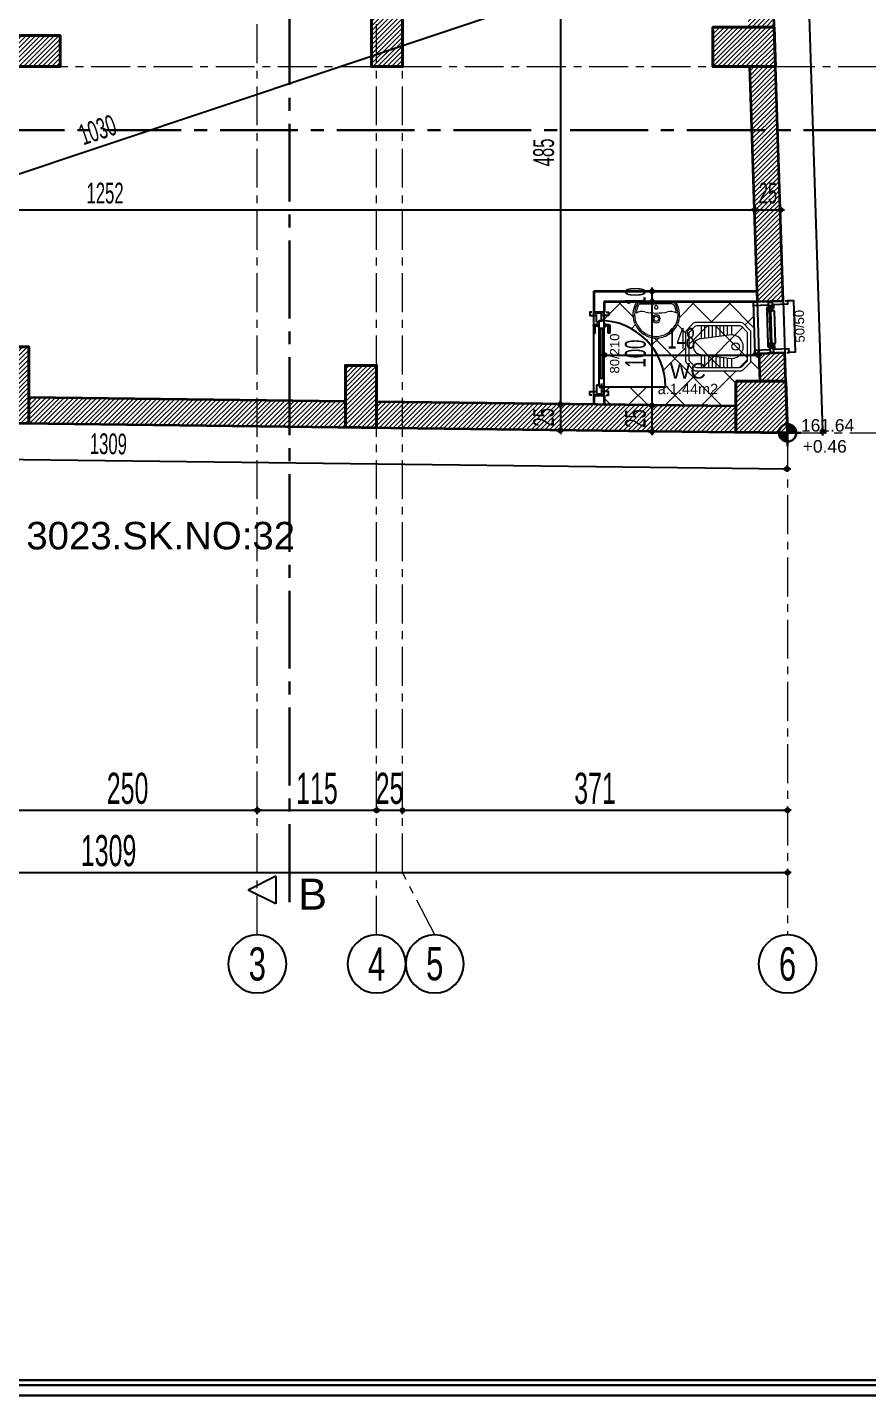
# Model space of a CAD drawing. Extents: x 386248 to 427517, y 4539405 to 4542296.
# Drawn here: x 389424 to 390234, y 4539405 to 4540724 of the extents above; entities that cross this region are included whole.
import ezdxf
from ezdxf.enums import TextEntityAlignment as Align

# ---------------------------------------------------------------- set-up
doc = ezdxf.new("R2010")
doc.units = 0
for name, pattern in [('CENTER', [2, 1.25, -0.25, 0.25, -0.25]), ('CENTER2', [1.125, 0.75, -0.125, 0.125, -0.125]), ('CENTERX2', [4, 2.5, -0.5, 0.5, -0.5])]:
    doc.linetypes.add(name, pattern=pattern)
for name, color, linetype, lineweight in [('AKS', 251, 'CENTERX2', 20), ('AKS YAZISI', 4, 'Continuous', 25), ('ASIK', 3, 'Continuous', 20), ('baca', 9, 'Continuous', 25), ('DIŞ 2', 167, 'Continuous', 25), ('DUVAR', 4, 'Continuous', 35), ('GOR1', 51, 'Continuous', 25), ('kolon', 1, 'Continuous', 40), ('KOTLAR', 63, 'Continuous', 30), ('OLCU10', 2, 'Continuous', 25), ('tarama kolon', 8, 'Continuous', 13), ('tarama ıslak zemin', 216, 'Continuous', 9), ('TEFRİŞ', 103, 'Continuous', 18), ('YAZILAR', 1, 'Continuous', 30), ('ölçü20', 1, 'Continuous', 20)]:
    doc.layers.add(name, color=color, linetype=linetype, lineweight=lineweight)
for name, color, linetype in [('alan', 7, 'Continuous'), ('DIM', 7, 'Continuous'), ('duvar-kesim', 250, 'Continuous'), ('kapi', 16, 'Continuous'), ('kapi-yazi', 140, 'Continuous'), ('mahal', 7, 'Continuous'), ('penc-yazi', 7, 'Continuous'), ('pencere', 7, 'Continuous'), ('Standart', 7, 'Continuous')]:
    doc.layers.add(name, color=color, linetype=linetype)
doc.styles.add('arial_1_18', font='arial.ttf', dxfattribs={"height": 0.2})
doc.styles.add('RomanSTA', font='')
doc.styles.get("Standard").update_dxf_attribs({"font": 'arial.ttf'})
doc.styles.add('T', font='ISOt.shx', dxfattribs={"width": 0.6})
doc.styles.add('UNIV', font='', dxfattribs={"width": 0.7})
doc.styles.get('RomanSTA').set_extended_font_data('Arial')
doc.styles.get('UNIV').set_extended_font_data('Comic Sans MS')
doc.dimstyles.new('DOT2', dxfattribs={"dimtxt": 20, "dimasz": 0.7, "dimexe": 5, "dimexo": 5, "dimgap": 6, "dimtad": 1, "dimdec": 0, "dimdsep": 46, "dimtxsty": 'T', "dimblk1": 'SEL2', "dimblk2": 'SEL2', "dimsah": 1, "dimcen": 0, "dimse1": 1, "dimse2": 1, "dimclrd": 256, "dimclre": 256, "dimclrt": 256, "dimadec": 0, "dimazin": 0, "dimtfac": 1, "dimtdec": 0, "dimtix": 1, "dimtmove": 2, "dimatfit": 3, "dimldrblk": 'SEL2', "dimfxl": 1, "dimtolj": 1, "dimtzin": 0, "dimarcsym": 0})
pattern_1 = [(45, (1710.5135, -60), (-2.2450640303, 2.2450640303), [])]

# ---------------------------------------------------------------- blocks, each defined once
blk = doc.blocks.new('SEL2')
at = {"layer": 'OLCU10'}
for p, q in [((5.25, 0), (-5.25, 0)), ((0, 5.25), (0, -3.95))]:
    blk.add_line(p, q, dxfattribs=at)
blk.add_circle((0, 0), 2.75, dxfattribs=at)
blk = doc.blocks.new('*D2132')
at = {"layer": 'Defpoints', "color": 0}
for p in [(389966.4, 4540845.8), (389938.2, 4540360.3), (389960.1, 4540360.3)]:
    blk.add_point(p, dxfattribs=at)
at = {"layer": 'DIM', "lineweight": -2}
blk.add_line((389938.2, 4540845.1), (389938.2, 4540361), dxfattribs=at)
at = {"layer": 'DIM', "linetype": 'ByBlock', "lineweight": -2, "xscale": 0.7, "yscale": 0.7, "zscale": 0.7}
for p, rotation in [((389938.2, 4540845.8), 90), ((389938.2, 4540360.3), 270)]:
    blk.add_blockref('SEL2', p, dxfattribs=dict(at, rotation=rotation))
at = {"layer": 'DIM', "insert": (389922.2, 4540603.1), "char_height": 20, "attachment_point": 5, "rotation": 90, "style": 'T'}
blk.add_mtext('\\A1;485', dxfattribs=at)
blk = doc.blocks.new('*D2133')
at = {"layer": 'Defpoints', "color": 0}
for p in [(389960.1, 4540360.3), (389938.2, 4540335.3), (389959.8, 4540335.3)]:
    blk.add_point(p, dxfattribs=at)
at = {"layer": 'DIM', "lineweight": -2}
for p, q in [((389938.2, 4540361), (389938.2, 4540361.7)), ((389938.2, 4540360.3), (389938.2, 4540335.3)), ((389938.2, 4540334.6), (389938.2, 4540333.9))]:
    blk.add_line(p, q, dxfattribs=at)
at = {"layer": 'DIM', "linetype": 'ByBlock', "lineweight": -2, "xscale": 0.7, "yscale": 0.7, "zscale": 0.7}
for p, rotation in [((389938.2, 4540360.3), 270), ((389938.2, 4540335.3), 90)]:
    blk.add_blockref('SEL2', p, dxfattribs=dict(at, rotation=rotation))
at = {"layer": 'DIM', "insert": (389922.2, 4540347.8), "char_height": 20, "attachment_point": 5, "rotation": 90, "style": 'T'}
blk.add_mtext('\\A1;25', dxfattribs=at)
blk = doc.blocks.new('*D2135')
at = {"layer": 'Defpoints', "color": 0}
for p in [(388873.2, 4540538.2), (390125.7, 4540547.8), (390125.7, 4540529.3)]:
    blk.add_point(p, dxfattribs=at)
at = {"layer": 'DIM', "lineweight": -2}
blk.add_line((388873.9, 4540547.8), (390125, 4540547.8), dxfattribs=at)
at = {"layer": 'DIM', "linetype": 'ByBlock', "lineweight": -2, "xscale": 0.7, "yscale": 0.7, "zscale": 0.7, "rotation": 180}
blk.add_blockref('SEL2', (388873.2, 4540547.8), dxfattribs=at)
at = {"layer": 'DIM', "linetype": 'ByBlock', "lineweight": -2, "xscale": 0.7, "yscale": 0.7, "zscale": 0.7}
blk.add_blockref('SEL2', (390125.7, 4540547.8), dxfattribs=at)
at = {"layer": 'DIM', "insert": (389499.4, 4540563.8), "char_height": 20, "attachment_point": 5, "style": 'T'}
blk.add_mtext('\\A1;1252', dxfattribs=at)
blk = doc.blocks.new('*D2136')
at = {"layer": 'Defpoints', "color": 0}
for p in [(390150.7, 4540547.8), (390125.7, 4540529.3), (390150.7, 4540530)]:
    blk.add_point(p, dxfattribs=at)
at = {"layer": 'DIM', "lineweight": -2}
for p, q in [((390125, 4540547.8), (390124.3, 4540547.8)), ((390125.7, 4540547.8), (390150.7, 4540547.8)), ((390151.4, 4540547.8), (390152.1, 4540547.8))]:
    blk.add_line(p, q, dxfattribs=at)
at = {"layer": 'DIM', "linetype": 'ByBlock', "lineweight": -2, "xscale": 0.7, "yscale": 0.7, "zscale": 0.7}
blk.add_blockref('SEL2', (390125.7, 4540547.8), dxfattribs=at)
at = {"layer": 'DIM', "linetype": 'ByBlock', "lineweight": -2, "xscale": 0.7, "yscale": 0.7, "zscale": 0.7, "rotation": 180}
blk.add_blockref('SEL2', (390150.7, 4540547.8), dxfattribs=at)
at = {"layer": 'DIM', "insert": (390138.2, 4540563.8), "char_height": 20, "attachment_point": 5, "style": 'T'}
blk.add_mtext('\\A1;25', dxfattribs=at)
blk = doc.blocks.new('KOLONLAR 444')
at = {"layer": 'tarama kolon'}
h = blk.add_hatch(dxfattribs=at)
h.set_pattern_fill('ANSI31', color=256)
h.set_pattern_definition([(45, (2287.4398, -3197.0584), (-2.2450640303, 2.2450640303), [])])
h.paths.add_polyline_path([(397483.5, 4544385.7), (397513.5, 4544385.7), (397513.5, 4544325.7), (397483.5, 4544325.7)])
h.paths.add_polyline_path([(397798.1, 4544357.7), (397798.1, 4544337.7), (397798.1, 4544327.7), (397858.1, 4544327.7), (397857.1, 4544357.7)])
h.paths.add_polyline_path([(397123.5, 4544817.3), (397183.5, 4544817.3), (397183.5, 4544787.3), (397123.5, 4544787.3)])
h.paths.add_polyline_path([(397812.7, 4543913.7), (397812.7, 4543893.7), (397812.7, 4543875.7), (397873, 4543875.7), (397872.4, 4543893.7), (397871.7, 4543913.7)])
h.paths.add_polyline_path([(397834.6, 4543572.8), (397834.6, 4543523.5), (397884.6, 4543522.8), (397882.9, 4543572.8)])
h.paths.add_polyline_path([(396633.5, 4544777.3), (396633.5, 4544797.3), (396633.5, 4544817.3), (396573.5, 4544817.3), (396573.5, 4544797.3), (396573.5, 4544777.3)])
h.paths.add_polyline_path([(396626, 4543538.5), (396626, 4543589.2), (396575.9, 4543589.2), (396576, 4543539.2)])
h.paths.add_polyline_path([(397483.5, 4543935.7), (397513.5, 4543935.7), (397513.5, 4543875.7), (397483.5, 4543875.7)])
h.paths.add_polyline_path([(397123.5, 4543875.7), (397123.5, 4543905.7), (397183.5, 4543905.7), (397183.5, 4543875.7)])
h.paths.add_polyline_path([(397373.5, 4544180.7), (397348.5, 4544180.7), (397148.5, 4544180.7), (397148.5, 4544360.7), (397348.5, 4544360.7), (397373.5, 4544360.7), (397373.5, 4544385.7), (397123.5, 4544385.7), (397123.5, 4544155.7), (397123.5, 4544085.7), (397148.5, 4544085.7), (397148.5, 4544155.7), (397373.5, 4544155.7)])
h.paths.add_polyline_path([(397782, 4544817.3), (397782, 4544797.3), (397782, 4544777.3), (397843.3, 4544777.3), (397842.6, 4544797.3), (397842, 4544817.3)])
h.paths.add_polyline_path([(396574.8, 4544120.7), (396634.8, 4544120.7), (396634.8, 4544080.7), (396574.9, 4544080.7)])
h.paths.add_polyline_path([(397458.5, 4543528.2), (397458.5, 4543587.8), (397488.5, 4543587.8), (397488.5, 4543527.8)])
h.paths.add_polyline_path([(397453.5, 4544817.3), (397513.5, 4544817.3), (397513.5, 4544787.3), (397453.5, 4544787.3)])
h.paths.add_polyline_path([(397153.5, 4543605.7), (397133.5, 4543605.7), (397123.5, 4543605.7), (397123.5, 4543532.3), (397153.5, 4543532), (397153.5, 4543595.7)])
h.paths.add_polyline_path([(396634, 4544485.7), (396634, 4544505.7), (396634, 4544515.7), (396633.5, 4544525.7), (396613.5, 4544525.7), (396574, 4544525.7), (396574.1, 4544485.7)])
at = {"layer": 'kolon', "linetype": 'ByBlock'}
for points in [[(397483.5, 4543935.7), (397513.5, 4543935.7), (397513.5, 4543875.7), (397483.5, 4543875.7)], [(397123.5, 4543875.7), (397123.5, 4543905.7), (397183.5, 4543905.7), (397183.5, 4543875.7)]]:
    blk.add_lwpolyline(points, close=True, dxfattribs=at)
at = {"layer": 'kolon'}
for points in [[(397871.7, 4543913.7), (397812.7, 4543913.7), (397812.7, 4543893.7), (397812.7, 4543875.7), (397873, 4543875.7), (397872.4, 4543893.7)], [(397153.5, 4543595.7), (397153.5, 4543605.7), (397133.5, 4543605.7), (397123.5, 4543605.7), (397123.5, 4543532.3), (397153.5, 4543532)], [(397458.5, 4543528.2), (397458.5, 4543587.8), (397488.5, 4543587.8), (397488.5, 4543527.8)], [(397834.6, 4543572.8), (397834.6, 4543523.5), (397884.6, 4543522.8), (397882.9, 4543572.8)]]:
    blk.add_lwpolyline(points, close=True, dxfattribs=at)
blk = doc.blocks.new('*D2522')
at = {"layer": 'Defpoints', "color": 0}
for p in [(390050, 4540794.3), (390051.3, 4540790.2), (388945.8, 4540420.8)]:
    blk.add_point(p, dxfattribs=at)
at = {"layer": 'DIM', "lineweight": -2}
blk.add_line((388945.1, 4540425.1), (390049.3, 4540794.1), dxfattribs=at)
at = {"layer": 'DIM', "linetype": 'ByBlock', "lineweight": -2, "xscale": 0.7, "yscale": 0.7, "zscale": 0.7}
for p, rotation in [((390050, 4540794.3), 18.47717120252643), ((388944.5, 4540424.9), 198.4771712025264)]:
    blk.add_blockref('SEL2', p, dxfattribs=dict(at, rotation=rotation))
at = {"layer": 'DIM', "insert": (389492.1, 4540624.8), "char_height": 20, "attachment_point": 5, "rotation": 18.4772, "style": 'T'}
blk.add_mtext('\\A1;\\A1;1030', dxfattribs=at)
blk = doc.blocks.new('fm-door1')
at = {"linetype": 'Continuous'}
for p, q in [((0, 2.5), (0, -2.5)), ((10, 2.5), (0, 2.5)), ((8, 3.2), (8, 0)), ((8.4, 2.8), (12.8, 2.8)), ((9, 5), (91, 5)), ((9, 5), (9, 3)), ((10, 3), (9, 3)), ((10, 3), (10, -0.5)), ((10, 3), (10, -0.5)), ((10, 0), (90, 0)), ((19, 5), (19, 0)), ((81, 5), (81, 0)), ((91, 3), (90, 3)), ((90, 3), (90, -0.5)), ((90, 2.5), (100, 2.5)), ((91, 5), (91, 3)), ((100, 2.5), (100, -2.5)), ((11, -2.5), (0, -2.5)), ((10, -0.5), (11, -0.5)), ((11, -0.5), (10, -0.5)), ((11, -0.5), (11, -2.5)), ((11, -2.5), (11, -0.5)), ((89, -2.5), (89, -0.5)), ((89, -0.5), (90, -0.5)), ((89, -2.5), (100, -2.5))]:
    blk.add_line(p, q, dxfattribs=at)
at = {"color": 8, "linetype": 'Continuous'}
for p, q in [((19, 3.5), (81, 3.5)), ((19, 1.5), (81, 1.5))]:
    blk.add_line(p, q, dxfattribs=at)
at = {"linetype": 'Continuous'}
for points in [[(85.8, 5.8), (85.8, 8.9, 0.414214), (84.2, 10.4), (75.9, 10.4, 1), (75.9, 8.9), (83.5, 8.9, -0.414214), (84.2, 8.1), (84.2, 5.8)], [(85.8, -0.8), (85.8, -3.9, -0.414214), (84.2, -5.4), (75.9, -5.4, -1), (75.9, -3.9), (83.5, -3.9, 0.414214), (84.2, -3.1), (84.2, -0.8)]]:
    blk.add_lwpolyline(points, format="xyb", dxfattribs=at)
for points in [[(86.9, 5), (86.9, 5.8), (83.1, 5.8), (83.1, 5)], [(86.9, 0), (86.9, -0.8), (83.1, -0.8), (83.1, 0)]]:
    blk.add_lwpolyline(points, dxfattribs=at)
blk.add_circle((8.4, 3.2), 0.426, dxfattribs=at)
blk = doc.blocks.new('Hela-2')
at = {"color": 8}
for p, q in [((-20.3, -18.4), (-11.4, -18.4)), ((-11, -22.1), (-20.3, -22.1)), ((-10.5, -25.7), (-20.3, -25.7)), ((20.3, -25.7), (10.5, -25.7)), ((20.3, -22.1), (11, -22.1)), ((11.4, -18.4), (20.3, -18.4)), ((-10, -29.3), (-20.3, -29.3)), ((-9.5, -33), (-20.3, -33)), ((-9, -36.6), (-20.3, -36.6)), ((20.3, -36.6), (9, -36.6)), ((20.3, -33), (9.5, -33)), ((20.3, -29.3), (10, -29.3)), ((-8.6, -40.3), (-20.3, -40.3)), ((-8.1, -43.9), (-20.3, -43.9)), ((-20.3, -47.5), (-7.6, -47.5)), ((7.6, -47.5), (20.3, -47.5)), ((20.3, -43.9), (8.1, -43.9)), ((20.3, -40.3), (8.6, -40.3))]:
    blk.add_line(p, q, dxfattribs=at)
for points in [[(14.2, -62.2), (-14.2, -62.2, -0.198912), (-16, -61.5), (-22.8, -54.8, -0.198912), (-23.5, -53), (-23.5, -9.3, -0.198912), (-22.8, -7.5), (-16, -0.7, -0.198912), (-14.2, 0), (14.2, 0, -0.198912), (16, -0.7), (22.8, -7.5, -0.198912), (23.5, -9.3), (23.5, -53, -0.198912), (22.8, -54.8), (16, -61.5, -0.198912)], [(11.4, -18.4, 1), (-11.4, -18.4), (-7.6, -47.5, 1), (7.6, -47.5)]]:
    blk.add_lwpolyline(points, format="xyb", close=True)
blk.add_lwpolyline([(12.9, -59.1), (-12.9, -59.1, -0.198912), (-14.7, -58.3), (-19.6, -53.4, -0.198912), (-20.3, -51.7), (-20.3, -10.6, -0.198912), (-19.6, -8.8), (-14.7, -3.9, -0.198912), (-12.9, -3.2), (12.9, -3.2, -0.198912), (14.7, -3.9), (19.6, -8.8, -0.198912), (20.3, -10.6), (20.3, -51.7, -0.198912), (19.6, -53.4), (14.7, -58.3, -0.198912)], format="xyb", close=True, dxfattribs=at)
blk.add_circle((-0.1, -14.3), 3.57, dxfattribs=at)
blk = doc.blocks.new('Lav-1')
for p, q in [((-18.7083, 0), (18.7083, 0)), ((-15.105, -2.2), (0, -2.2)), ((15.105, -2.2), (0, -2.2))]:
    blk.add_line(p, q)
at = {"color": 8}
for p in [(-15.9925, -0.7), (15.9925, -0.7)]:
    blk.add_line(p, (0, -0.7), dxfattribs=at)
for centre, radius, start, end in [((0, -12.5), 22.5, 146.251011, 270), ((0, -12.5), 22.5, 270, 33.748989), ((0, -12.5), 19.5, 152.688782, 175.764074), ((-13.5377, -21.504), 12, 77.387843, 119.499625), ((-15.105, -4.7), 2.5, 90, 152.688782), ((0, 39), 50, 257.387843, 270), ((0, 39), 50, 270, 282.612157), ((13.5377, -21.504), 12, 60.500375, 102.612157), ((15.105, -4.7), 2.5, 27.311218, 90), ((0, -12.5), 19.5, 4.235926, 27.311218)]:
    blk.add_arc(centre, radius, start, end)
for centre, radius, start, end in [((0, -12.5), 21, 149.821029, 270), ((-15.9925, -3.2), 2.5, 90, 149.821029), ((0, -16.5), 3.75, 90, 270), ((0, -5.5), 1.75, 90, 270), ((0, -12.5), 21, 270, 30.178971), ((0, -5.5), 1.75, 270, 90), ((0, -16.5), 3.75, 270, 90), ((15.9925, -3.2), 2.5, 30.178971, 90), ((0, -16.5), 2.3, 90, 270), ((0, -16.5), 2.3, 270, 90)]:
    blk.add_arc(centre, radius, start, end, dxfattribs=at)
blk = doc.blocks.new('fm-win1')
at = {"linetype": 'Continuous'}
for p, q in [((5.7, 3), (5.5, 2)), ((5.5, 2), (5.8, 2)), ((5.7, 3), (12.5, 3)), ((5.8, 2), (5.9, 2.7)), ((5.9, 2.7), (6.5, 2.7)), ((6.5, 2.7), (6.5, 2)), ((6.5, 2), (7.5, 2)), ((7.5, 1), (7.2, 1)), ((7.2, 1), (7.2, 0.7)), ((7.2, 0.7), (7.5, 0.7)), ((7.5, 0.2), (7.2, 0.2)), ((7.2, 0.2), (7.2, -0.1)), ((7.5, 2), (7.5, 1)), ((7.5, 0.7), (7.5, 0.2)), ((11.7, 2), (10.5, 2)), ((10.5, 2), (10.5, 1)), ((10.5, 1), (10.8, 1)), ((10.5, 0.7), (10.5, 0.2)), ((10.8, 0.7), (10.5, 0.7)), ((10.5, 0.2), (10.8, 0.2)), ((10.8, 1), (10.8, 0.7)), ((10.8, 0.2), (10.8, -0.1)), ((12.3, 2.7), (11.7, 2.7)), ((11.7, 2.7), (11.7, 2)), ((12.6, 0.8), (11.8, 0.8)), ((11.8, 0.8), (11.8, -0.2)), ((12.4, 2), (12.3, 2.7)), ((12.7, 2), (12.4, 2)), ((12.5, 3), (12.7, 2)), ((17.4, 1.9), (12.5, 1.9)), ((12.5, 1.9), (12.5, 1.6)), ((12.5, 1.6), (12.6, 1.6)), ((12.6, 1.6), (12.6, 0.8)), ((15.8, 0.9), (16.6, 0.9)), ((15.8, -1.2), (15.8, 0.9)), ((16.6, 1.6), (17.2, 1.6)), ((16.6, 0.9), (16.6, 1.6)), ((17.2, 1.6), (17.3, 0.9)), ((17.3, 0.9), (17.6, 0.9)), ((17.6, 0.9), (17.4, 1.9)), ((82.4, 0.9), (82.6, 1.9)), ((82.7, 0.9), (82.4, 0.9)), ((82.6, 1.9), (87.5, 1.9)), ((82.8, 1.6), (82.7, 0.9)), ((83.4, 1.6), (82.8, 1.6)), ((83.4, 0.9), (83.4, 1.6)), ((84.2, 0.9), (83.4, 0.9)), ((84.2, -1.2), (84.2, 0.9)), ((87.5, 3), (87.3, 2)), ((87.3, 2), (87.6, 2)), ((87.4, 1.6), (87.4, 0.8)), ((87.5, 1.6), (87.4, 1.6)), ((87.4, 0.8), (88.2, 0.8)), ((94.3, 3), (87.5, 3)), ((87.5, 1.9), (87.5, 1.6)), ((87.6, 2), (87.7, 2.7)), ((87.7, 2.7), (88.3, 2.7)), ((88.2, 0.8), (88.2, -0.2)), ((88.3, 2.7), (88.3, 2)), ((88.3, 2), (89.5, 2)), ((89.5, 1), (89.2, 1)), ((89.2, 1), (89.2, 0.7)), ((89.2, 0.7), (89.5, 0.7)), ((89.5, 0.2), (89.2, 0.2)), ((89.2, 0.2), (89.2, -0.1)), ((89.5, 2), (89.5, 1)), ((89.5, 0.7), (89.5, 0.2)), ((92.5, 2), (92.5, 1)), ((93.5, 2), (92.5, 2)), ((92.5, 1), (92.8, 1)), ((92.8, 0.7), (92.5, 0.7)), ((92.5, 0.7), (92.5, 0.2)), ((92.5, 0.2), (92.8, 0.2)), ((92.8, 1), (92.8, 0.7)), ((92.8, 0.2), (92.8, -0.1)), ((93.5, 2.7), (93.5, 2)), ((94.1, 2.7), (93.5, 2.7)), ((94.2, 2), (94.1, 2.7)), ((94.5, 2), (94.2, 2)), ((94.3, 3), (94.5, 2)), ((7.2, -0.1), (7.5, -0.1)), ((7.5, -1.7), (7.2, -1.7)), ((7.2, -1.7), (7.2, -2)), ((7.2, -2), (10.8, -2)), ((7.5, -0.1), (7.5, -1.7)), ((11.8, -2.3), (10, -2.3)), ((10, -2.3), (10, -3.5)), ((10, -3.5), (16.1, -3.5)), ((10.5, -0.1), (10.5, -1.7)), ((10.8, -0.1), (10.5, -0.1)), ((10.5, -1.7), (10.8, -1.7)), ((10.8, -1.7), (10.8, -2)), ((11.8, -0.2), (12.8, -0.2)), ((12.8, -1.8), (11.8, -1.8)), ((11.8, -1.8), (11.8, -2.3)), ((12.8, -0.2), (12.8, -1.8)), ((16.1, -1.2), (15.8, -1.2)), ((15.8, -1.4), (16.1, -1.4)), ((15.8, -3.2), (15.8, -1.4)), ((16.1, -3.2), (15.8, -3.2)), ((16.1, -1.4), (16.1, -1.2)), ((16.1, -3.5), (16.1, -3.2)), ((83.9, -1.4), (83.9, -1.2)), ((83.9, -1.2), (84.2, -1.2)), ((84.2, -1.4), (83.9, -1.4)), ((83.9, -3.5), (83.9, -3.2)), ((83.9, -3.2), (84.2, -3.2)), ((90, -3.5), (83.9, -3.5)), ((84.2, -3.2), (84.2, -1.4)), ((87.2, -0.2), (87.2, -1.8)), ((88.2, -0.2), (87.2, -0.2)), ((87.2, -1.8), (88.2, -1.8)), ((88.2, -1.8), (88.2, -2.3)), ((88.2, -2.3), (90, -2.3)), ((89.2, -0.1), (89.5, -0.1)), ((89.5, -1.7), (89.2, -1.7)), ((89.2, -1.7), (89.2, -2)), ((92.8, -2), (89.2, -2)), ((89.5, -0.1), (89.5, -1.7)), ((90, -2.3), (90, -3.5)), ((92.8, -0.1), (92.5, -0.1)), ((92.5, -0.1), (92.5, -1.7)), ((92.5, -1.7), (92.8, -1.7)), ((92.8, -1.7), (92.8, -2))]:
    blk.add_line(p, q, dxfattribs=at)
at = {"color": 8, "linetype": 'Continuous'}
for p, q in [((15.9, 1.9), (17.7, 3.7)), ((83.4, 0.3), (16.6, 0.3)), ((16.6, 0.3), (16.6, -0.9)), ((17.6, 0.3), (17.6, -0.9)), ((82.3, 3.7), (17.7, 3.7)), ((84.1, 1.9), (82.3, 3.7)), ((82.4, 0.3), (82.4, -0.9)), ((83.4, 0.3), (83.4, -0.9)), ((15.9, -1.5), (15.9, -2.4)), ((16, -1.5), (15.9, -1.5)), ((15.9, -2.4), (16.2, -2.4)), ((16, -2.1), (16, -1.5)), ((16.8, -2.1), (16, -2.1)), ((16.2, -2.4), (16.2, -3.3)), ((16.2, -3.3), (17.9, -3.3)), ((83.4, -0.9), (16.6, -0.9)), ((16.8, -1.5), (16.8, -2.1)), ((17.1, -1.5), (16.8, -1.5)), ((17.1, -2), (17.1, -1.5)), ((17.6, -2), (17.1, -2)), ((17.6, -1.5), (17.6, -2)), ((17.9, -1.5), (17.6, -1.5)), ((17.9, -3.3), (17.9, -1.5)), ((81.9, -3.3), (18.1, -3.3)), ((82.1, -1.5), (82.4, -1.5)), ((82.1, -3.3), (82.1, -1.5)), ((83.8, -3.3), (82.1, -3.3)), ((82.4, -1.5), (82.4, -2)), ((82.4, -2), (82.9, -2)), ((82.9, -2), (82.9, -1.5)), ((82.9, -1.5), (83.2, -1.5)), ((83.2, -1.5), (83.2, -2.1)), ((83.2, -2.1), (84, -2.1)), ((84.1, -2.4), (83.8, -2.4)), ((83.8, -2.4), (83.8, -3.3)), ((84, -2.1), (84, -1.5)), ((84, -1.5), (84.1, -1.5)), ((84.1, -1.5), (84.1, -2.4))]:
    blk.add_line(p, q, dxfattribs=at)
at = {"linetype": 'Continuous'}
for points in [[(0, 1.7), (7, 1.7), (7, -1.8), (0, -1.8)], [(100, 1.7), (93, 1.7), (93, -1.8), (100, -1.8)]]:
    blk.add_lwpolyline(points, close=True, dxfattribs=at)
blk = doc.blocks.new('*D2543')
at = {"layer": 'Defpoints', "color": 0}
for p in [(390026.6, 4540359.2), (390050.7, 4540359.2), (390050.4, 4540334.2)]:
    blk.add_point(p, dxfattribs=at)
at = {"layer": 'DIM', "lineweight": -2}
for p, q in [((390026.6, 4540359.9), (390026.6, 4540360.6)), ((390026.6, 4540334.2), (390026.6, 4540359.2)), ((390026.6, 4540333.5), (390026.6, 4540332.8))]:
    blk.add_line(p, q, dxfattribs=at)
at = {"layer": 'DIM', "linetype": 'ByBlock', "lineweight": -2, "xscale": 0.7, "yscale": 0.7, "zscale": 0.7}
for p, rotation in [((390026.6, 4540359.2), 270), ((390026.6, 4540334.2), 90)]:
    blk.add_blockref('SEL2', p, dxfattribs=dict(at, rotation=rotation))
at = {"layer": 'DIM', "insert": (390010.6, 4540346.7), "char_height": 20, "attachment_point": 5, "rotation": 90, "style": 'T'}
blk.add_mtext('\\A1;25', dxfattribs=at)
blk = doc.blocks.new('*D2544')
at = {"layer": 'Defpoints', "color": 0}
for p in [(390026.6, 4540459.3), (390063.2, 4540459.3), (390050.7, 4540359.2)]:
    blk.add_point(p, dxfattribs=at)
at = {"layer": 'DIM', "lineweight": -2}
blk.add_line((390026.6, 4540359.9), (390026.6, 4540458.6), dxfattribs=at)
at = {"layer": 'DIM', "linetype": 'ByBlock', "lineweight": -2, "xscale": 0.7, "yscale": 0.7, "zscale": 0.7}
for p, rotation in [((390026.6, 4540459.3), 90), ((390026.6, 4540359.2), 270)]:
    blk.add_blockref('SEL2', p, dxfattribs=dict(at, rotation=rotation))
at = {"layer": 'DIM', "insert": (390010.6, 4540409.3), "char_height": 20, "attachment_point": 5, "rotation": 90, "style": 'T'}
blk.add_mtext('\\A1;100', dxfattribs=at)
blk = doc.blocks.new('*D2545')
at = {"layer": 'Defpoints', "color": 0}
for p in [(390026.6, 4540469.3), (390063.2, 4540469.3), (390063.2, 4540459.3)]:
    blk.add_point(p, dxfattribs=at)
at = {"layer": 'DIM', "lineweight": -2}
for p, q in [((390026.6, 4540470), (390026.6, 4540470.7)), ((390026.6, 4540459.3), (390026.6, 4540469.3)), ((390026.6, 4540458.6), (390026.6, 4540457.9))]:
    blk.add_line(p, q, dxfattribs=at)
at = {"layer": 'DIM', "linetype": 'ByBlock', "lineweight": -2, "xscale": 0.7, "yscale": 0.7, "zscale": 0.7}
for p, rotation in [((390026.6, 4540469.3), 270), ((390026.6, 4540459.3), 90)]:
    blk.add_blockref('SEL2', p, dxfattribs=dict(at, rotation=rotation))
at = {"layer": 'DIM', "insert": (390010.6, 4540464.3), "char_height": 20, "attachment_point": 5, "rotation": 90, "style": 'T'}
blk.add_mtext('\\A1;10', dxfattribs=at)
blk = doc.blocks.new('*D2546')
at = {"layer": 'Defpoints', "color": 0}
for p in [(389980.5, 4540459.3), (390128.8, 4540434.3), (390128.8, 4540407.9)]:
    blk.add_point(p, dxfattribs=at)
at = {"layer": 'DIM', "lineweight": -2}
blk.add_line((389981.2, 4540407.9), (390128.1, 4540407.9), dxfattribs=at)
at = {"layer": 'DIM', "linetype": 'ByBlock', "lineweight": -2, "xscale": 0.7, "yscale": 0.7, "zscale": 0.7, "rotation": 180}
blk.add_blockref('SEL2', (389980.5, 4540407.9), dxfattribs=at)
at = {"layer": 'DIM', "linetype": 'ByBlock', "lineweight": -2, "xscale": 0.7, "yscale": 0.7, "zscale": 0.7}
blk.add_blockref('SEL2', (390128.8, 4540407.9), dxfattribs=at)
at = {"layer": 'DIM', "insert": (390054.6, 4540423.9), "char_height": 20, "attachment_point": 5, "style": 'T'}
blk.add_mtext('\\A1;148', dxfattribs=at)
blk = doc.blocks.new('AKS-NO')
blk.add_circle((0, 0), 35)
at = {"color": 7, "style": 'UNIV', "width": 0.7}
blk.add_attdef('AKS-NO', text='', height=40, dxfattribs=at).set_placement((0, 0), align=Align.MIDDLE)
blk = doc.blocks.new('*D2668')
at = {"layer": 'Defpoints', "color": 0}
for p in [(390157.1, 4539909.2), (388848.5, 4539849.2), (390157.1, 4539849.2)]:
    blk.add_point(p, dxfattribs=at)
at = {"layer": 'DIŞ 2', "lineweight": -2}
blk.add_line((388849.2, 4539909.2), (390156.4, 4539909.2), dxfattribs=at)
at = {"layer": 'DIŞ 2', "linetype": 'ByBlock', "lineweight": -2, "xscale": 0.7, "yscale": 0.7, "zscale": 0.7, "rotation": 180}
blk.add_blockref('SEL2', (388848.5, 4539909.2), dxfattribs=at)
at = {"layer": 'DIŞ 2', "linetype": 'ByBlock', "lineweight": -2, "xscale": 0.7, "yscale": 0.7, "zscale": 0.7}
blk.add_blockref('SEL2', (390157.1, 4539909.2), dxfattribs=at)
at = {"layer": 'DIŞ 2', "insert": (389502.8, 4539930.2), "char_height": 30, "attachment_point": 5, "style": 'T'}
blk.add_mtext('\\A1;1309', dxfattribs=at)
blk = doc.blocks.new('*D2679')
at = {"layer": 'ASIK', "lineweight": -2}
blk.add_line((389396.8, 4539969.2), (389645.4, 4539969.2), dxfattribs=at)
at = {"layer": 'Defpoints', "color": 0}
for p in [(389396.1, 4540007.2), (389646.1, 4540007.2), (389646.1, 4539969.2)]:
    blk.add_point(p, dxfattribs=at)
at = {"layer": 'ASIK', "linetype": 'ByBlock', "lineweight": -2, "xscale": 0.7, "yscale": 0.7, "zscale": 0.7, "rotation": 180}
blk.add_blockref('SEL2', (389396.1, 4539969.2), dxfattribs=at)
at = {"layer": 'ASIK', "linetype": 'ByBlock', "lineweight": -2, "xscale": 0.7, "yscale": 0.7, "zscale": 0.7}
blk.add_blockref('SEL2', (389646.1, 4539969.2), dxfattribs=at)
at = {"layer": 'ASIK', "insert": (389521.1, 4539990.2), "char_height": 30, "attachment_point": 5, "style": 'T'}
blk.add_mtext('\\A1;250', dxfattribs=at)
blk = doc.blocks.new('*D2680')
at = {"layer": 'ASIK', "lineweight": -2}
blk.add_line((389646.8, 4539969.2), (389760.4, 4539969.2), dxfattribs=at)
at = {"layer": 'Defpoints', "color": 0}
for p in [(389646.1, 4540007.2), (389761.1, 4539994.9), (389761.1, 4539969.2)]:
    blk.add_point(p, dxfattribs=at)
at = {"layer": 'ASIK', "linetype": 'ByBlock', "lineweight": -2, "xscale": 0.7, "yscale": 0.7, "zscale": 0.7, "rotation": 180}
blk.add_blockref('SEL2', (389646.1, 4539969.2), dxfattribs=at)
at = {"layer": 'ASIK', "linetype": 'ByBlock', "lineweight": -2, "xscale": 0.7, "yscale": 0.7, "zscale": 0.7}
blk.add_blockref('SEL2', (389761.1, 4539969.2), dxfattribs=at)
at = {"layer": 'ASIK', "insert": (389703.6, 4539990.2), "char_height": 30, "attachment_point": 5, "style": 'T'}
blk.add_mtext('\\A1;115', dxfattribs=at)
blk = doc.blocks.new('*D2681')
at = {"layer": 'ASIK', "lineweight": -2}
for p, q in [((389760.4, 4539969.2), (389759.7, 4539969.2)), ((389761.1, 4539969.2), (389786.1, 4539969.2)), ((389786.8, 4539969.2), (389787.5, 4539969.2))]:
    blk.add_line(p, q, dxfattribs=at)
at = {"layer": 'Defpoints', "color": 0}
for p in [(389761.1, 4539994.9), (389786.1, 4539994.9), (389786.1, 4539969.2)]:
    blk.add_point(p, dxfattribs=at)
at = {"layer": 'ASIK', "linetype": 'ByBlock', "lineweight": -2, "xscale": 0.7, "yscale": 0.7, "zscale": 0.7}
blk.add_blockref('SEL2', (389761.1, 4539969.2), dxfattribs=at)
at = {"layer": 'ASIK', "linetype": 'ByBlock', "lineweight": -2, "xscale": 0.7, "yscale": 0.7, "zscale": 0.7, "rotation": 180}
blk.add_blockref('SEL2', (389786.1, 4539969.2), dxfattribs=at)
at = {"layer": 'ASIK', "insert": (389773.6, 4539990.2), "char_height": 30, "attachment_point": 5, "style": 'T'}
blk.add_mtext('\\A1;25', dxfattribs=at)
blk = doc.blocks.new('*D2682')
at = {"layer": 'ASIK', "lineweight": -2}
blk.add_line((389786.8, 4539969.2), (390156.4, 4539969.2), dxfattribs=at)
at = {"layer": 'Defpoints', "color": 0}
for p in [(389786.1, 4539994.9), (390157.1, 4539994.9), (390157.1, 4539969.2)]:
    blk.add_point(p, dxfattribs=at)
at = {"layer": 'ASIK', "linetype": 'ByBlock', "lineweight": -2, "xscale": 0.7, "yscale": 0.7, "zscale": 0.7, "rotation": 180}
blk.add_blockref('SEL2', (389786.1, 4539969.2), dxfattribs=at)
at = {"layer": 'ASIK', "linetype": 'ByBlock', "lineweight": -2, "xscale": 0.7, "yscale": 0.7, "zscale": 0.7}
blk.add_blockref('SEL2', (390157.1, 4539969.2), dxfattribs=at)
at = {"layer": 'ASIK', "insert": (389971.6, 4539990.2), "char_height": 30, "attachment_point": 5, "style": 'T'}
blk.add_mtext('\\A1;371', dxfattribs=at)
blk = doc.blocks.new('*D2694')
at = {"layer": 'Defpoints', "color": 0}
for p in [(390128.1, 4541518.3), (390163, 4540460.5), (390477.1, 4540460.5)]:
    blk.add_point(p, dxfattribs=at)
at = {"layer": 'ölçü20', "lineweight": -2}
blk.add_line((390477.1, 4541517.6), (390477.1, 4540461.2), dxfattribs=at)
at = {"layer": 'ölçü20', "linetype": 'ByBlock', "lineweight": -2, "xscale": 0.7, "yscale": 0.7, "zscale": 0.7}
for p, rotation in [((390477.1, 4541518.3), 90), ((390477.1, 4540460.5), 270)]:
    blk.add_blockref('SEL2', p, dxfattribs=dict(at, rotation=rotation))
at = {"layer": 'ölçü20', "insert": (390461.1, 4540989.4), "char_height": 20, "attachment_point": 5, "rotation": 90, "style": 'T'}
blk.add_mtext('\\A1;1058', dxfattribs=at)
blk = doc.blocks.new('*D2695')
at = {"layer": 'Defpoints', "color": 0}
for p in [(390163, 4540460.5), (390164.6, 4540410.5), (390477.1, 4540410.5)]:
    blk.add_point(p, dxfattribs=at)
at = {"layer": 'ölçü20', "lineweight": -2}
blk.add_line((390477.1, 4540459.8), (390477.1, 4540411.2), dxfattribs=at)
at = {"layer": 'ölçü20', "linetype": 'ByBlock', "lineweight": -2, "xscale": 0.7, "yscale": 0.7, "zscale": 0.7}
for p, rotation in [((390477.1, 4540460.5), 90), ((390477.1, 4540410.5), 270)]:
    blk.add_blockref('SEL2', p, dxfattribs=dict(at, rotation=rotation))
at = {"layer": 'ölçü20', "insert": (390461.1, 4540435.5), "char_height": 20, "attachment_point": 5, "rotation": 90, "style": 'T'}
blk.add_mtext('\\A1;50', dxfattribs=at)
blk = doc.blocks.new('*D2696')
at = {"layer": 'Defpoints', "color": 0}
for p in [(390164.6, 4540410.5), (390428.7, 4540332.9), (390477.1, 4540332.9)]:
    blk.add_point(p, dxfattribs=at)
at = {"layer": 'ölçü20', "lineweight": -2}
blk.add_line((390477.1, 4540409.8), (390477.1, 4540333.6), dxfattribs=at)
at = {"layer": 'ölçü20', "linetype": 'ByBlock', "lineweight": -2, "xscale": 0.7, "yscale": 0.7, "zscale": 0.7}
for p, rotation in [((390477.1, 4540410.5), 90), ((390477.1, 4540332.9), 270)]:
    blk.add_blockref('SEL2', p, dxfattribs=dict(at, rotation=rotation))
at = {"layer": 'ölçü20', "insert": (390461.1, 4540371.7), "char_height": 20, "attachment_point": 5, "rotation": 90, "style": 'T'}
blk.add_mtext('\\A1;78', dxfattribs=at)
blk = doc.blocks.new('G$C5DD4B624')
at = {"layer": 'Standart', "color": 2, "linetype": 'CENTER2', "lineweight": 30, "ltscale": 100}
for points in [[(1065.5, 2101.9), (1065.5, 112.7)], [(-239.1, 858.4), (2019.6, 858.4)]]:
    blk.add_lwpolyline(points, dxfattribs=at)
at = {"layer": 'Standart', "color": 2, "linetype": 'Continuous', "lineweight": -3, "ltscale": 100}
for points in [[(1052.2, 139.3), (1025.5, 126)], [(1052.2, 139.3), (1052.2, 112.7)], [(1052.2, 112.7), (1025.5, 126)]]:
    blk.add_lwpolyline(points, dxfattribs=at)
at = {"layer": 'Standart', "color": 51, "linetype": 'Continuous', "lineweight": -3, "ltscale": 100, "style": 'arial_1_18'}
blk.add_text('B', height=30, dxfattribs=at).set_placement((1073.6, 107.1))
blk = doc.blocks.new('KT')
at = {"layer": 'baca', "lineweight": 30}
for points in [[(387018, 4544506.5, 0.198912), (386994.3, 4544516.4), (386994.2, 4544482.9), (387027.7, 4544482.8, 0.198912)], [(386960.7, 4544483, 0.198912), (386970.4, 4544459.2, 0.198912), (386994.1, 4544449.3), (386994.2, 4544482.9)]]:
    blk.add_hatch(color=256, dxfattribs=at).paths.add_polyline_path(points)
at = {"layer": 'KOTLAR', "color": 1}
for p, q in [((386994.3, 4544534.7), (386994, 4544431)), ((386942.4, 4544483), (387046, 4544482.7))]:
    blk.add_line(p, q, dxfattribs=at)
blk.add_circle((386994.2, 4544482.9), 33.5, dxfattribs=at)
blk = doc.blocks.new('G$C4E716FBB')
at = {"layer": 'KOTLAR', "xscale": 0.25, "yscale": 0.25, "zscale": 0.25}
blk.add_blockref('KT', (-96497.9, -1136911.1), dxfattribs=at)
at = {"layer": 'KOTLAR', "color": 1, "linetype": 'Continuous'}
for s, rotation, p in [('161.64', 0.1668, (263.6, -789.2)), ('+0.46', 359.8332, (265.3, -809.3))]:
    blk.add_text(s, height=12, rotation=rotation, dxfattribs=at).set_placement(p)
blk = doc.blocks.new('*D4060')
at = {"layer": 'Defpoints', "color": 0}
for p in [(390114.5, 4541627.4), (390157.1, 4540332.9), (390191, 4540334)]:
    blk.add_point(p, dxfattribs=at)
at = {"layer": 'DIM', "lineweight": -2}
blk.add_line((390148.4, 4541627.8), (390191, 4540334.7), dxfattribs=at)
at = {"layer": 'DIM', "linetype": 'ByBlock', "lineweight": -2, "xscale": 0.7, "yscale": 0.7, "zscale": 0.7}
for p, rotation in [((390148.4, 4541628.5), 91.88587110405425), ((390191, 4540334), 271.8858711040542)]:
    blk.add_blockref('SEL2', p, dxfattribs=dict(at, rotation=rotation))
at = {"layer": 'DIM', "insert": (390185.7, 4540981.8), "char_height": 20, "attachment_point": 5, "rotation": 271.8859, "style": 'T'}
blk.add_mtext('\\A1;1295', dxfattribs=at)
blk = doc.blocks.new('*D4061')
at = {"layer": 'Defpoints', "color": 0}
for p in [(388848.5, 4540349.2), (390157.1, 4540332.9), (390156.7, 4540298)]:
    blk.add_point(p, dxfattribs=at)
at = {"layer": 'DIM', "lineweight": -2}
blk.add_line((388848.8, 4540314.4), (390156, 4540298.1), dxfattribs=at)
at = {"layer": 'DIM', "linetype": 'ByBlock', "lineweight": -2, "xscale": 0.7, "yscale": 0.7, "zscale": 0.7}
for p, rotation in [((388848.1, 4540314.4), 179.2850921383502), ((390156.7, 4540298), 359.2850921383502)]:
    blk.add_blockref('SEL2', p, dxfattribs=dict(at, rotation=rotation))
at = {"layer": 'DIM', "insert": (389502.6, 4540322.2), "char_height": 20, "attachment_point": 5, "rotation": 359.2851, "style": 'T'}
blk.add_mtext('\\A1;1309', dxfattribs=at)

msp = doc.modelspace()

# ---------------------------------------------------------------- hatches: boundary and pattern name
at = {"layer": 'tarama kolon'}
h = msp.add_hatch(dxfattribs=at)
h.set_pattern_fill('ANSI31', color=256)
h.set_pattern_definition(pattern_1)
h.paths.add_polyline_path([(390155.504, 4540382.881), (390154.605, 4540410.167), (390129.619, 4540409.345), (390130.49, 4540382.881)])
h.paths.add_polyline_path([(390120.517, 4540685.762), (390127.973, 4540459.318), (390152.96, 4540460.14), (390145.531, 4540685.762)])
h.paths.add_polyline_path([(390144.28, 4540723.762), (390130.648, 4541137.762), (390105.634, 4541137.762), (390119.266, 4540723.762)])
h.paths.add_polyline_path([(390123.452, 4540583.751), (390152.88, 4540583.751), (390152.88, 4540543.751), (390123.452, 4540543.751)], flags=9)
h = msp.add_hatch(dxfattribs=at)
h.set_pattern_fill('ANSI31', color=256)
h.set_pattern_definition(pattern_1)
h.paths.add_polyline_path([(389396.105, 4540367.379), (388898.546, 4540373.588), (388898.546, 4540348.586), (389396.105, 4540342.377)])
h.paths.add_polyline_path([(389426.105, 4540342.003), (389731.105, 4540338.197), (389731.105, 4540363.199), (389426.105, 4540367.005)])
h.paths.add_polyline_path([(389761.105, 4540337.823), (390107.15, 4540333.505), (390107.15, 4540358.506), (389761.105, 4540362.824)])
h.paths.add_polyline_path([(389118.082, 4540343.102), (389118.082, 4540372.53), (389158.082, 4540372.53), (389158.082, 4540343.102)], flags=9)
h.paths.add_polyline_path([(389902.187, 4540333.128), (389902.187, 4540362.557), (389942.187, 4540362.557), (389942.187, 4540333.128)], flags=9)
at = {"layer": 'tarama ıslak zemin'}
h = msp.add_hatch(dxfattribs=at)
h.set_pattern_fill('ANSI37', color=251, scale=200, angle=180, style=0)
h.set_pattern_definition([(45, (170792.406, 4604203.09), (-17.6776695, 17.6776695), []), (135, (170792.406, 4604203.09), (-17.6776695, -17.6776695), [])])
h.paths.add_polyline_path([(390130.49, 4540382.881), (390129.619, 4540409.345), (390129.504, 4540412.843), (390125.506, 4540412.711), (390124.091, 4540455.688), (390128.088, 4540455.819), (390127.973, 4540459.318), (390049.349, 4540459.318, -0.59937094), (390030.641, 4540424.318, -0.59937083), (390011.933, 4540459.318), (389980.49, 4540459.318), (389980.49, 4540449.318), (389980.49, 4540445.818), (389980.49, 4540441.298), (389980.49, 4540441.122, -0.39148907), (390039.49, 4540377.318), (389980.49, 4540377.318), (389980.49, 4540372.818), (389980.49, 4540369.318), (389980.49, 4540360.087), (390107.15, 4540358.506), (390107.15, 4540382.881)])
h.paths.add_polyline_path([(389990.603, 4540450.746), (389990.603, 4540477.889), (390030.603, 4540477.889), (390030.603, 4540450.746)], flags=9)
h.paths.add_polyline_path([(390030.001, 4540382.728), (390092.007, 4540382.728), (390092.007, 4540367.523), (390030.001, 4540367.523)], flags=24)
h.paths.add_polyline_path([(390040.17, 4540404.193), (390081.497, 4540404.193), (390081.497, 4540381.181), (390040.17, 4540381.181)], flags=24)
h.paths.add_polyline_path([(389990.603, 4540389.978), (389990.603, 4540428.55), (390030.603, 4540428.55), (390030.603, 4540389.978)], flags=24)
h.paths.add_polyline_path([(390035.357, 4540443.866), (390073.929, 4540443.866), (390073.929, 4540403.866), (390035.357, 4540403.866)], flags=24)
h.paths.add_polyline_path([(390059.23, 4540430.187, -0.19891237), (390059.974, 4540431.983), (390066.696, 4540438.705, -0.19891237), (390068.492, 4540439.449), (390112.198, 4540439.449, -0.19891237), (390113.994, 4540438.705), (390120.716, 4540431.983, -0.19891237), (390121.46, 4540430.187), (390121.46, 4540401.721, -0.19891237), (390120.716, 4540399.925), (390113.994, 4540393.203, -0.19891237), (390112.198, 4540392.459), (390068.492, 4540392.459, -0.19891237), (390066.696, 4540393.203), (390059.974, 4540399.925, -0.19891237), (390059.23, 4540401.721)], flags=16)
h.paths.add_polyline_path([(390099.405, 4540395.634), (390095.765, 4540395.634), (390092.126, 4540395.634), (390088.486, 4540395.634), (390084.847, 4540395.634), (390081.207, 4540395.634), (390077.568, 4540395.634), (390073.928, 4540395.634), (390069.807, 4540395.634, -0.19891237), (390068.011, 4540396.378), (390063.149, 4540401.24, -0.19891237), (390062.405, 4540403.036), (390062.405, 4540428.872, -0.19891237), (390063.149, 4540430.668), (390068.011, 4540435.53, -0.19891237), (390069.807, 4540436.274), (390073.928, 4540436.274), (390077.568, 4540436.274), (390081.207, 4540436.274), (390084.847, 4540436.274), (390088.486, 4540436.274), (390092.126, 4540436.274), (390095.765, 4540436.274), (390099.405, 4540436.274), (390103.045, 4540436.274), (390110.882, 4540436.274, -0.19891237), (390112.679, 4540435.53), (390117.541, 4540430.668, -0.19891237), (390118.285, 4540428.872), (390118.285, 4540403.036, -0.19891237), (390117.541, 4540401.24), (390112.679, 4540396.378, -0.19891237), (390110.882, 4540395.634), (390103.045, 4540395.634)], flags=0)

# ---------------------------------------------------------------- linework, layer by layer
at = {"layer": 'AKS', "linetype": 'CENTER', "ltscale": 30}
for p, q in [((389646.105, 4539849.21), (389646.105, 4541877.375)), ((389761.105, 4539849.21), (389761.105, 4541877.375)), ((388346.021, 4540685.762), (390657.15, 4540685.762)), ((390157.15, 4540332.881), (390157.15, 4539849.21)), ((390157.15, 4540332.881), (390657.15, 4540332.881))]:
    msp.add_line(p, q, dxfattribs=at)
msp.add_lwpolyline([(389817.105, 4539849.21), (389786.105, 4539909.21), (389786.105, 4541817.375), (389817.105, 4541877.375)], dxfattribs=at)
at = {"layer": 'DUVAR'}
for p, q in [((390152.96, 4540460.14), (390118.13, 4541517.95)), ((390120.517, 4540685.762), (390127.973, 4540459.318)), ((389970.49, 4540469.318), (389970.49, 4540449.318)), ((389970.49, 4540469.318), (390127.644, 4540469.318)), ((389980.49, 4540459.318), (389980.49, 4540449.318)), ((389980.49, 4540459.318), (390127.973, 4540459.318)), ((390127.973, 4540459.318), (390152.96, 4540460.14)), ((389970.49, 4540449.318), (389980.49, 4540449.318)), ((390129.619, 4540409.345), (390154.605, 4540410.167)), ((390129.619, 4540409.345), (390130.496, 4540382.716)), ((390157.15, 4540332.881), (390154.605, 4540410.167)), ((389970.49, 4540369.318), (389970.49, 4540360.212)), ((389970.49, 4540369.318), (389980.49, 4540369.318)), ((389980.49, 4540369.318), (389980.49, 4540360.087)), ((388848.546, 4540349.21), (390157.15, 4540332.881))]:
    msp.add_line(p, q, dxfattribs=at)
for points in [[(389731.105, 4540363.199), (389426.105, 4540367.005)], [(390107.15, 4540358.506), (389761.105, 4540362.824)]]:
    msp.add_lwpolyline(points, dxfattribs=at)
at = {"layer": 'duvar-kesim'}
for p, q in [((390127.973, 4540459.318), (390129.619, 4540409.345)), ((390152.96, 4540460.14), (390154.605, 4540410.167)), ((389970.49, 4540369.318), (389970.49, 4540449.318)), ((389980.49, 4540369.318), (389980.49, 4540449.318))]:
    msp.add_line(p, q, dxfattribs=at)
at = {"layer": 'kapi'}
for points in [[(389968.49, 4540449.318), (389966.49, 4540449.318), (389966.49, 4540445.818), (389972.99, 4540445.818)], [(389982.49, 4540449.318), (389984.49, 4540449.318), (389984.49, 4540445.818), (389977.99, 4540445.818)], [(389968.49, 4540369.318), (389966.49, 4540369.318), (389966.49, 4540372.818), (389972.99, 4540372.818)], [(389982.49, 4540369.318), (389984.49, 4540369.318), (389984.49, 4540372.818), (389977.99, 4540372.818)]]:
    msp.add_lwpolyline(points, dxfattribs=at)
msp.add_lwpolyline([(389975.49, 4540377.318), (390039.49, 4540377.318, 0.41421356), (389975.49, 4540441.318, 0.41421356)], format="xyb", dxfattribs=at)
at = {"layer": 'pencere'}
for points in [[(390125.974, 4540459.252), (390123.975, 4540459.186), (390124.091, 4540455.688), (390138.083, 4540456.149)], [(390123.975, 4540459.186), (390125.621, 4540409.213)], [(390154.959, 4540460.206), (390156.958, 4540460.272), (390157.073, 4540456.774), (390143.08, 4540456.313)], [(390156.958, 4540460.272), (390162.954, 4540460.469), (390164.6, 4540410.496), (390158.603, 4540410.299)], [(390127.62, 4540409.279), (390125.621, 4540409.213), (390125.506, 4540412.711), (390139.498, 4540413.172)], [(390156.604, 4540410.233), (390158.603, 4540410.299), (390158.488, 4540413.797), (390144.495, 4540413.336)]]:
    msp.add_lwpolyline(points, dxfattribs=at)
at = {"layer": 'YAZILAR', "color": 133, "ltscale": 5}
for points in [[(388229.021, 4542295.7), (390768.231, 4542295.7), (390768.231, 4539405.231), (388229.021, 4539405.231)], [(388239.021, 4542285.7), (390758.231, 4542285.7), (390758.231, 4539415.231), (388239.021, 4539415.231)], [(388244.021, 4542280.7), (390753.231, 4542280.7), (390753.231, 4539420.231), (388244.021, 4539420.231)]]:
    msp.add_lwpolyline(points, close=True, dxfattribs=at)

# ---------------------------------------------------------------- block references
at = {"layer": 'AKS YAZISI'}
ref = msp.add_blockref('AKS-NO', (389646.105, 4539821.21), dxfattribs=dict(at, xscale=-0.8000000000029103, yscale=0.8000000000029103, zscale=0.8, rotation=180.0000000005319))
ref.add_attrib('AKS-NO', '3', dxfattribs={"layer": '0', "color": 7, "height": 32, "style": 'UNIV', "width": 0.7}).set_placement((389646.105, 4539821.21), align=Align.MIDDLE)
ref = msp.add_blockref('AKS-NO', (389761.105, 4539821.21), dxfattribs=dict(at, xscale=-0.8000000000029103, yscale=0.8000000000029103, zscale=0.8, rotation=180.0000000005319))
ref.add_attrib('AKS-NO', '4', dxfattribs={"layer": '0', "color": 7, "height": 32, "style": 'UNIV', "width": 0.7}).set_placement((389761.105, 4539821.21), align=Align.MIDDLE)
ref = msp.add_blockref('AKS-NO', (389817.105, 4539821.21), dxfattribs=dict(at, xscale=-0.8000000000029103, yscale=0.8000000000029103, zscale=0.8, rotation=180.0000000005319))
ref.add_attrib('AKS-NO', '5', dxfattribs={"layer": '0', "color": 7, "height": 32, "style": 'UNIV', "width": 0.7}).set_placement((389817.105, 4539821.21), align=Align.MIDDLE)
ref = msp.add_blockref('AKS-NO', (390157.15, 4539821.21), dxfattribs=dict(at, xscale=-0.8000000000029103, yscale=0.8000000000029103, zscale=0.8, rotation=180.0000000005319))
ref.add_attrib('AKS-NO', '6', dxfattribs={"layer": '0', "color": 7, "height": 32, "style": 'UNIV', "width": 0.7}).set_placement((390157.15, 4539821.21), align=Align.MIDDLE)
at = {"layer": 'GOR1'}
msp.add_blockref('G$C5DD4B624', (388611.766, 4539766.311), dxfattribs=at)
at = {"layer": 'kapi', "xscale": 0.78, "yscale": -1, "zscale": 0.78, "rotation": 90}
msp.add_blockref('fm-door1', (389975.49, 4540370.318), dxfattribs=at)
at = {"layer": 'kolon'}
msp.add_blockref('KOLONLAR 444', (-7727.443, -3189.955), dxfattribs=at)
at = {"layer": 'pencere', "xscale": 0.4799999999966, "zscale": 0.4799999999966, "rotation": 271.8858711043063}
msp.add_blockref('fm-win1', (390140.499, 4540458.729), dxfattribs=at)
at = {"layer": 'tarama kolon'}
msp.add_blockref('G$C4E716FBB', (389906.507, 4541123.291), dxfattribs=at)
at = {"layer": 'TEFRİŞ'}
msp.add_blockref('Lav-1', (390030.641, 4540459.318), dxfattribs=at)
at = {"layer": 'TEFRİŞ', "rotation": 270}
msp.add_blockref('Hela-2', (390121.46, 4540415.954), dxfattribs=at)

# ---------------------------------------------------------------- texts
at = {"layer": 'alan'}
msp.add_text('a:1.44m2', height=10, dxfattribs=at).set_placement((390061.12, 4540370.187), align=Align.CENTER)
at = {"layer": 'kapi-yazi'}
msp.add_text('80/210', height=9, rotation=90.000001, dxfattribs=at).set_placement((389990.49, 4540409.318), align=Align.MIDDLE_CENTER)
at = {"layer": 'mahal'}
msp.add_text('WC', height=15, dxfattribs=at).set_placement((390061.12, 4540385.187), align=Align.CENTER)
at = {"layer": 'penc-yazi'}
msp.add_text('50/50', height=9, rotation=91.885875, dxfattribs=at).set_placement((390168.774, 4540435.647), align=Align.MIDDLE_CENTER)
at = {"layer": 'YAZILAR', "color": 0, "style": 'RomanSTA'}
msp.add_text('3023.SK.NO:32', height=26.47628, dxfattribs=at).set_placement((389423.471, 4540220.651))

# ---------------------------------------------------------------- dimensions: what is measured, and where the dimension line sits
at = {"layer": 'ASIK'}
for base, p1, p2, picture, middle in [((389646.105, 4539969.21), (389396.105, 4540007.177), (389646.105, 4540007.177), '*D2679', (389521.105, 4539990.21)), ((389761.105, 4539969.21), (389646.105, 4540007.177), (389761.105, 4539994.891), '*D2680', (389703.605, 4539990.21)), ((389786.105, 4539969.21), (389761.105, 4539994.891), (389786.105, 4539994.891), '*D2681', (389773.605, 4539990.21)), ((390157.15, 4539969.21), (389786.105, 4539994.891), (390157.15, 4539994.891), '*D2682', (389971.628, 4539990.21))]:
    dim = msp.add_linear_dim(base=base, p1=p1, p2=p2, dimstyle='DOT2', override={"dimtxt": 30, "dimtxsty": 'T', "dimldrblk": 'SEL2'}, dxfattribs=at)
    dim.commit()
    dim.dimension.update_dxf_attribs({"geometry": picture, "text_midpoint": middle})
at = {"layer": 'DIM'}
for p1, distance, picture, middle in [((390114.527, 4541627.375), 33.859, '*D4060', (390185.67, 4540981.769)), ((388848.546, 4540349.21), -34.834, '*D4061', (389502.613, 4540322.213))]:
    dim = msp.add_aligned_dim(p1=p1, p2=(390157.15, 4540332.881), distance=distance, dimstyle='DOT2', dxfattribs=at)
    dim.commit()
    dim.dimension.update_dxf_attribs({"geometry": picture, "text_midpoint": middle})
for base, p1, p2, picture, middle in [((389938.187, 4540360.342), (389966.45, 4540845.762), (389960.081, 4540360.342), '*D2132', (389922.187, 4540603.052)), ((390026.603, 4540469.318), (390063.176, 4540459.318), (390063.176, 4540469.318), '*D2545', (390010.603, 4540464.318)), ((390026.603, 4540459.318), (390050.746, 4540359.21), (390063.176, 4540459.318), '*D2544', (390010.603, 4540409.264)), ((389938.187, 4540335.343), (389960.081, 4540360.342), (389959.831, 4540335.343), '*D2133', (389922.187, 4540347.842)), ((390026.603, 4540359.21), (390050.434, 4540334.213), (390050.746, 4540359.21), '*D2543', (390010.603, 4540346.711))]:
    dim = msp.add_linear_dim(base=base, p1=p1, p2=p2, angle=90, dimstyle='DOT2', dxfattribs=at)
    dim.commit()
    dim.dimension.update_dxf_attribs({"geometry": picture, "text_midpoint": middle})
dim = msp.add_aligned_dim(p1=(388945.823, 4540420.804), p2=(390051.329, 4540790.211), distance=4.301, text='\\A1;1030', dimstyle='DOT2', override={"dimtxsty": 'T', "dimldrblk": 'SEL2'}, dxfattribs=at)
dim.commit()
dim.dimension.update_dxf_attribs({"geometry": '*D2522', "text_midpoint": (389492.142, 4540624.762)})
for base, p1, p2, picture, middle in [((390125.672, 4540547.751), (388873.173, 4540538.21), (390125.672, 4540529.305), '*D2135', (389499.422, 4540563.751)), ((390150.661, 4540547.751), (390125.672, 4540529.305), (390150.661, 4540529.963), '*D2136', (390138.166, 4540563.751)), ((390128.796, 4540407.866), (389980.49, 4540459.318), (390128.796, 4540434.331), '*D2546', (390054.643, 4540423.866))]:
    dim = msp.add_linear_dim(base=base, p1=p1, p2=p2, dimstyle='DOT2', dxfattribs=at)
    dim.commit()
    dim.dimension.update_dxf_attribs({"geometry": picture, "text_midpoint": middle})
at = {"layer": 'DIŞ 2'}
dim = msp.add_linear_dim(base=(390157.15, 4539909.21), p1=(388848.546, 4539849.21), p2=(390157.15, 4539849.21), dimstyle='DOT2', override={"dimtxt": 30, "dimtxsty": 'T', "dimldrblk": 'SEL2'}, dxfattribs=at)
dim.commit()
dim.dimension.update_dxf_attribs({"geometry": '*D2668', "text_midpoint": (389502.848, 4539930.21)})
at = {"layer": 'ölçü20'}
for base, p1, p2, picture, middle in [((390477.15, 4540460.469), (390128.124, 4541518.279), (390162.954, 4540460.469), '*D2694', (390461.15, 4540989.374)), ((390477.15, 4540410.496), (390162.954, 4540460.469), (390164.6, 4540410.496), '*D2695', (390461.15, 4540435.483)), ((390477.15, 4540332.881), (390164.6, 4540410.496), (390428.739, 4540332.881), '*D2696', (390461.15, 4540371.689))]:
    dim = msp.add_linear_dim(base=base, p1=p1, p2=p2, angle=90, dimstyle='DOT2', dxfattribs=at)
    dim.commit()
    dim.dimension.update_dxf_attribs({"geometry": picture, "text_midpoint": middle})

doc.saveas('drawing.dxf')
